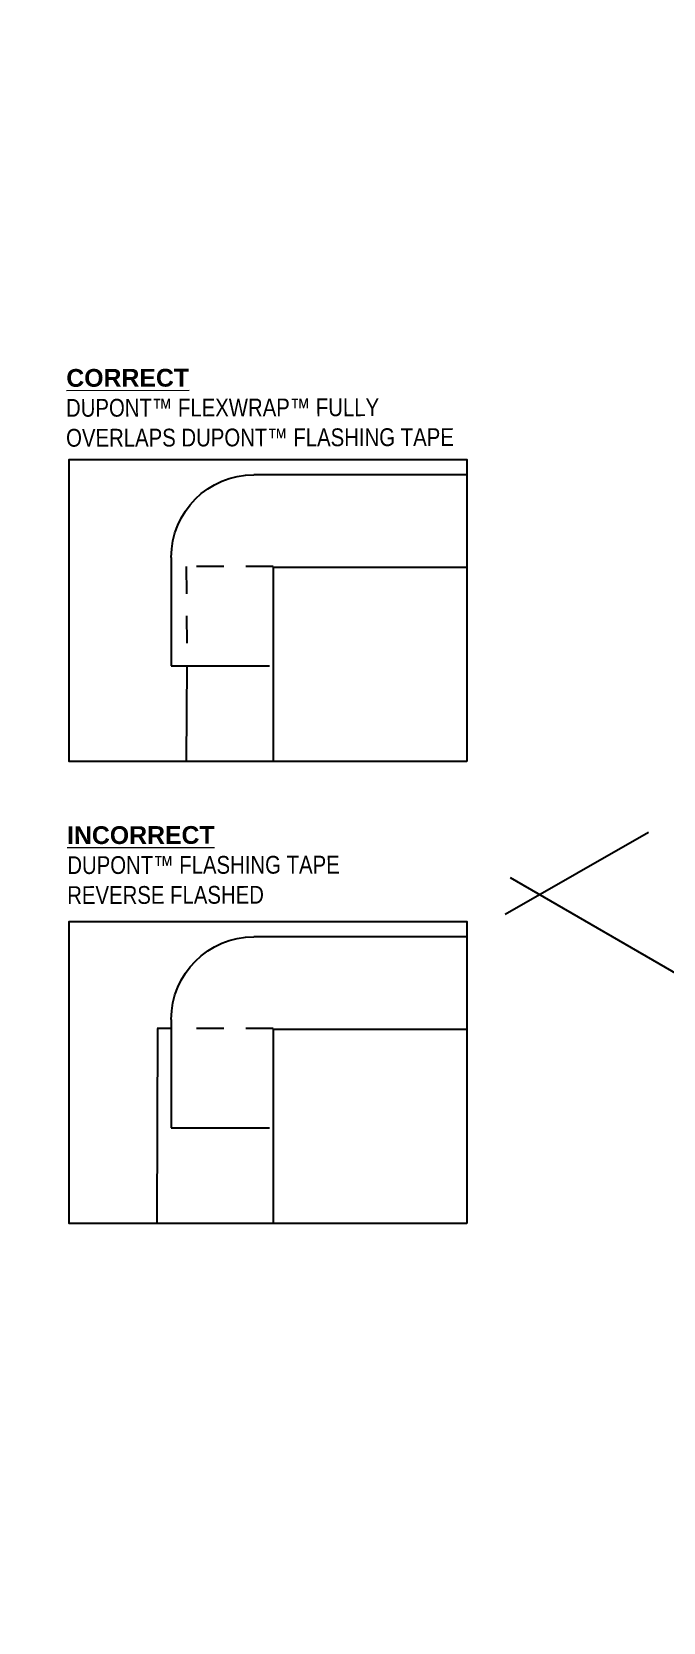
# Model space of a CAD drawing. Header units: inches. Extents: x -17.6 to 82.3, y -15.1 to 23.2.
# Drawn here: x 57.6 to 60.48, y -1.4 to 5.85 of the extents above; entities that cross this region are included whole.
import ezdxf

# ---------------------------------------------------------------- set-up
doc = ezdxf.new("R2010")
doc.units = ezdxf.units.IN
doc.header["$MEASUREMENT"] = 0
for name, pattern in [('AI-Linetype-18', [0.166667, 0.125, -0.041667]), ('AI-Linetype-19', [0.166667, 0.125, -0.041667]), ('AI-Linetype-20', [0.166667, 0.125, -0.041667])]:
    doc.linetypes.add(name, pattern=pattern)
for name, color, linetype, lineweight in [('.ATI-DETAIL', 7, 'Continuous', 0), ('.ATI-TEXT', 7, 'Continuous', 0), ('G-ANNO-TTLB', 7, 'Continuous', 0)]:
    doc.layers.add(name, color=color, linetype=linetype, lineweight=lineweight)

# ---------------------------------------------------------------- blocks, each defined once
blk = doc.blocks.new('Block_404')
at = {"layer": '.ATI-TEXT', "color": 18, "lineweight": 25, "true_color": 0x000000}
blk.add_line((58.7002, 3.4162), (58.7002, 2.9637), dxfattribs=at)
at = {"layer": '.ATI-TEXT', "color": 1, "lineweight": 25, "true_color": 0xff0000}
blk.add_line((58.7002, 2.9637), (58.7002, 2.5333), dxfattribs=at)
blk = doc.blocks.new('Block_405')
at = {"layer": '.ATI-TEXT', "char_height": 0.2, "attachment_point": 7, "rotation": 0.1123}
for s, insert in [('\\L\\C18;\\c0;\\FArial Bold|b1|i0|c1;\\H0.081059;\\W0.999992;CORRECT\\l', (57.7569, 4.2343)), ('\\C18;\\c0;\\FArial Narrow|b0|i0|c1;\\H0.081059;\\W0.999992;DUPONT™ FLEXWRAP™ FULLY', (57.7555, 4.0978)), ('\\C18;\\c0;\\FArial Narrow|b0|i0|c1;\\H0.081059;\\W0.999992;OVERLAPS DUPONT™ FLASHING TAPE ', (57.7558, 3.9612))]:
    blk.add_mtext(s, dxfattribs=dict(at, insert=insert))
blk = doc.blocks.new('Block_406')
at = {"layer": '.ATI-TEXT', "char_height": 0.2, "attachment_point": 7, "rotation": 0.1123}
for s, insert in [('\\L\\C18;\\c0;\\FArial Bold|b1|i0|c1;\\H0.081059;\\W0.999992;INCORRECT\\l', (57.7604, 2.1489)), ('\\C18;\\c0;\\FArial Narrow|b0|i0|c1;\\H0.081059;\\W0.999992;DUPONT™ FLASHING TAPE', (57.7614, 2.0124)), ('\\C18;\\c0;\\FArial Narrow|b0|i0|c1;\\H0.081059;\\W0.999992;REVERSE FLASHED', (57.7609, 1.8758))]:
    blk.add_mtext(s, dxfattribs=dict(at, insert=insert))
blk = doc.blocks.new('Block_407')
at = {"layer": '.ATI-TEXT', "color": 18, "lineweight": 25, "true_color": 0x000000}
blk.add_line((58.7002, 1.3091), (58.7002, 0.8566), dxfattribs=at)
at = {"layer": '.ATI-TEXT', "color": 1, "lineweight": 25, "true_color": 0xff0000}
blk.add_line((58.7002, 0.8566), (58.7002, 0.4263), dxfattribs=at)

msp = doc.modelspace()

# ---------------------------------------------------------------- hatches: boundary and pattern name
at = {"layer": 'G-ANNO-TTLB', "true_color": 0xff00ff, "transparency": 33554687}
h = msp.add_hatch(color=6, dxfattribs=at)
edge = h.paths.add_edge_path()
edge.add_spline(control_points=[(77.902, -11.061), (77.902, -11.061), (37.2143, -11.061), (37.2143, -11.061), (37.2143, -11.061), (37.2143, 23.064), (37.2143, 23.064), (37.2143, 23.064), (77.902, 23.064), (77.902, 23.064), (77.902, 23.064), (77.902, -11.061), (77.902, -11.061)], knot_values=[0, 0, 0, 0, 1, 1, 1, 2, 2, 2, 3, 3, 3, 4, 4, 4, 4], degree=3, periodic=0)
edge = h.paths.add_edge_path()
edge.add_spline(control_points=[(37.3393, 22.939), (37.3393, 22.939), (37.3393, -10.936), (37.3393, -10.936), (37.3393, -10.936), (77.777, -10.936), (77.777, -10.936), (77.777, -10.936), (77.777, 22.939), (77.777, 22.939), (77.777, 22.939), (37.3393, 22.939), (37.3393, 22.939)], knot_values=[0, 0, 0, 0, 1, 1, 1, 2, 2, 2, 3, 3, 3, 4, 4, 4, 4], degree=3, periodic=0)
edge.add_line((37.3393, 22.939), (37.3393, 22.939))

# ---------------------------------------------------------------- linework, layer by layer
at = {"layer": '.ATI-DETAIL', "color": 1, "lineweight": 25, "true_color": 0xff0000}
for p, q in [((60.4128, 2.2029), (59.7601, 1.8297)), ((59.7818, 1.9976), (60.7544, 1.4353))]:
    msp.add_line(p, q, dxfattribs=at)
at = {"layer": '.ATI-TEXT', "color": 18, "lineweight": 25, "true_color": 0x000000}
for p, q in [((59.5818, 3.8343), (58.6125, 3.8343)), ((58.2357, 3.4576), (58.2357, 2.9637)), ((58.7002, 3.4125), (59.584, 3.4125)), ((58.2357, 2.9637), (58.6846, 2.9637)), ((59.5818, 1.7273), (58.6125, 1.7273)), ((58.2357, 1.3505), (58.2357, 0.8566)), ((58.7002, 1.3055), (59.584, 1.3055)), ((58.2357, 0.8566), (58.6846, 0.8566))]:
    msp.add_line(p, q, dxfattribs=at)
at = {"layer": '.ATI-TEXT', "color": 1, "linetype": 'AI-Linetype-18', "lineweight": 25, "true_color": 0xff0000}
msp.add_line((58.7002, 3.4162), (58.304, 3.4162), dxfattribs=at)
at = {"layer": '.ATI-TEXT', "color": 1, "linetype": 'AI-Linetype-19', "lineweight": 25, "true_color": 0xff0000}
msp.add_line((58.304, 3.4162), (58.3071, 2.9657), dxfattribs=at)
at = {"layer": '.ATI-TEXT', "color": 1, "lineweight": 25, "true_color": 0xff0000}
for p, q in [((58.3071, 2.9657), (58.304, 2.5333)), ((58.7002, 2.5262), (58.304, 2.5262)), ((58.1733, 1.3091), (58.1702, 0.4253)), ((58.2357, 1.3091), (58.1717, 1.3091))]:
    msp.add_line(p, q, dxfattribs=at)
at = {"layer": '.ATI-TEXT', "color": 1, "linetype": 'AI-Linetype-20', "lineweight": 25, "true_color": 0xff0000}
msp.add_line((58.7002, 1.3091), (58.2677, 1.3091), dxfattribs=at)
at = {"layer": '.ATI-TEXT', "color": 18, "lineweight": 25, "true_color": 0x000000}
for points in [[(59.584, 2.5262), (57.7702, 2.5262), (57.7702, 3.9037), (59.584, 3.9037)], [(59.584, 0.4191), (57.7702, 0.4191), (57.7702, 1.7966), (59.584, 1.7966)]]:
    msp.add_lwpolyline(points, close=True, dxfattribs=at)
for points in [[(58.2357, 3.4576), (58.2357, 3.6657), (58.4044, 3.8343), (58.6125, 3.8343)], [(58.2357, 1.3505), (58.2357, 1.5586), (58.4044, 1.7273), (58.6125, 1.7273)]]:
    msp.add_open_spline(points, degree=3, dxfattribs=at)
at = {"layer": 'G-ANNO-TTLB'}
for points in [[(77.902, -11.061), (77.902, -11.061), (37.2143, -11.061), (37.2143, -11.061), (37.2143, -11.061), (37.2143, 23.064), (37.2143, 23.064), (37.2143, 23.064), (77.902, 23.064), (77.902, 23.064), (77.902, 23.064), (77.902, -11.061), (77.902, -11.061)], [(37.3393, 22.939), (37.3393, 22.939), (37.3393, -10.936), (37.3393, -10.936), (37.3393, -10.936), (77.777, -10.936), (77.777, -10.936), (77.777, -10.936), (77.777, 22.939), (77.777, 22.939), (77.777, 22.939), (37.3393, 22.939), (37.3393, 22.939)]]:
    msp.add_open_spline(points, degree=3, knots=[0, 0, 0, 0, 1, 1, 1, 2, 2, 2, 3, 3, 3, 4, 4, 4, 4], dxfattribs=at)

# ---------------------------------------------------------------- block references
at = {"layer": '.ATI-TEXT'}
for name in ['Block_405', 'Block_404', 'Block_406', 'Block_407']:
    msp.add_blockref(name, (0, 0), dxfattribs=at)

doc.saveas('drawing.dxf')
